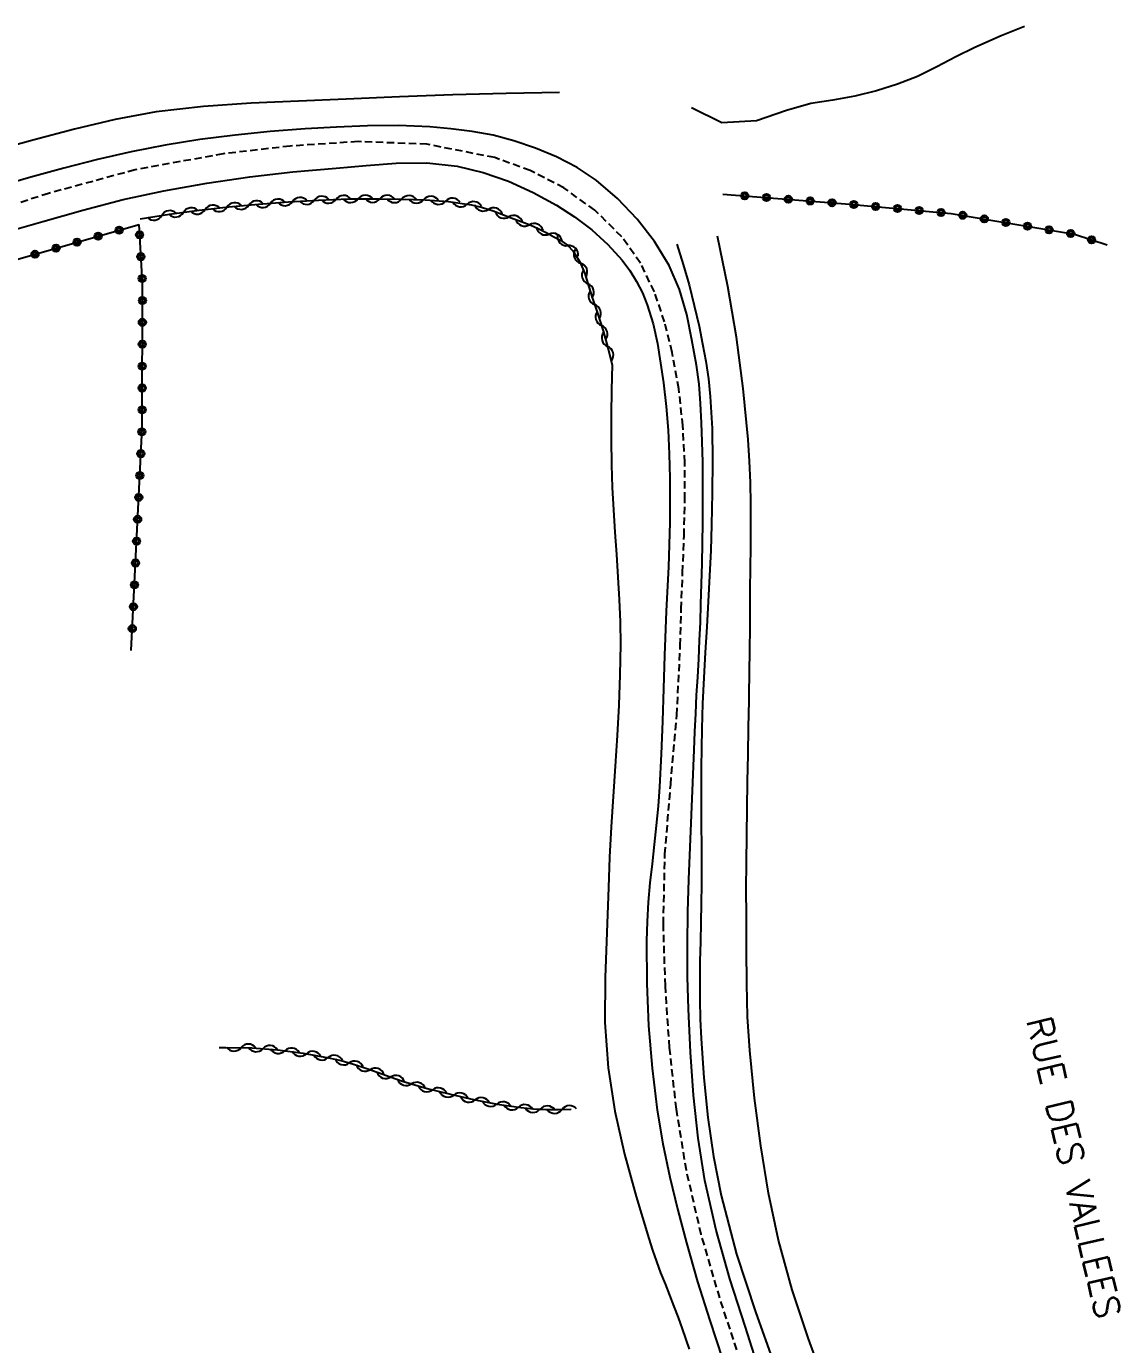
# Model space of a CAD drawing. Header units: millimetres. Extents: x 182998 to 184000, y 151998 to 153001.
# Drawn here: x 183362.4 to 183437.3, y 152367.8 to 152458.2 of the extents above; entities that cross this region are included whole.
import ezdxf
from ezdxf.enums import TextEntityAlignment as Align

# ---------------------------------------------------------------- set-up
doc = ezdxf.new("R2010")
doc.units = ezdxf.units.MM
doc.linetypes.add('DASHED', pattern=[0.75, 0.5, -0.25])
doc.layers.get('0').update_dxf_attribs({"linetype": 'CONTINUOUS'})
for name, color, linetype in [('W0001', 6, 'DASHED'), ('W0008', 7, 'CONTINUOUS'), ('W0211', 2, 'CONTINUOUS'), ('W0214', 2, 'CONTINUOUS'), ('W0300', 7, 'CONTINUOUS'), ('W0310', 3, 'CONTINUOUS'), ('W0322', 7, 'CONTINUOUS'), ('W0323', 7, 'CONTINUOUS'), ('W0989', 7, 'CONTINUOUS')]:
    doc.layers.add(name, color=color, linetype=linetype)
doc.styles.get("Standard").update_dxf_attribs({"font": 'romans.shx', "width": 0.85})

# ---------------------------------------------------------------- blocks, each defined once
blk = doc.blocks.new('t310o')
at = {"color": 0, "linetype": 'Continuous'}
for centre, start, end in [((-0.5, 0.375), 216.8699, 323.1304), ((0.5, -0.375), 36.8699, 143.1303)]:
    blk.add_arc(centre, 0.625, start, end, dxfattribs=at)
blk = doc.blocks.new('t323o')
at = {"color": 0, "linetype": 'Continuous'}
for radius in [0.25, 0.15]:
    blk.add_circle((0, 0), radius, dxfattribs=at)
blk = doc.blocks.new('t322o')
at = {"color": 0, "linetype": 'Continuous'}
for radius in [0.25, 0.15]:
    blk.add_circle((0, 0), radius, dxfattribs=at)

msp = doc.modelspace()

# ---------------------------------------------------------------- linework, layer by layer
at = {"layer": 'W0001'}
msp.add_lwpolyline([(183411.275, 152366.762), (183409.87, 152371.047), (183408.599, 152375.381), (183407.588, 152379.783), (183406.901, 152383.971), (183406.431, 152388.187), (183406.145, 152392.418), (183406.008, 152396.653), (183406.119, 152401.43), (183406.508, 152406.203), (183406.937, 152410.97), (183407.165, 152415.734), (183407.231, 152418.238), (183407.329, 152420.741), (183407.425, 152423.244), (183407.485, 152425.748), (183407.47, 152428.275), (183407.342, 152430.802), (183407.067, 152433.321), (183406.612, 152435.816), (183406.085, 152437.903), (183405.392, 152439.963), (183404.441, 152441.941), (183403.164, 152443.737), (183401.305, 152445.567), (183399.189, 152447.083), (183396.885, 152448.276), (183394.452, 152449.159), (183389.811, 152450.078), (183385.098, 152450.259), (183380.437, 152449.951), (183375.844, 152449.421), (183369.807, 152448.326), (183363.889, 152446.712), (183358.071, 152444.829)], dxfattribs=at)
at = {"layer": 'W0008'}
for points in [[(183412.695, 152365.729), (183411.626, 152369.027), (183410.571, 152372.336), (183409.617, 152375.68), (183408.852, 152379.072), (183408.382, 152381.989), (183408.063, 152384.924), (183407.856, 152387.866), (183407.719, 152390.811), (183407.664, 152393.033), (183407.657, 152395.256), (183407.691, 152397.479), (183407.757, 152399.7), (183407.843, 152401.919), (183407.936, 152404.138), (183408.03, 152406.357), (183408.113, 152408.576), (183408.163, 152409.826), (183408.223, 152411.076), (183408.289, 152412.326), (183408.359, 152413.576), (183408.428, 152414.825), (183408.491, 152416.075), (183408.545, 152417.326), (183408.586, 152418.577), (183408.624, 152419.965), (183408.659, 152421.353), (183408.688, 152422.741), (183408.711, 152424.129), (183408.722, 152425.517), (183408.72, 152426.906), (183408.702, 152428.295), (183408.665, 152429.683), (183408.619, 152431.001), (183408.558, 152432.32), (183408.452, 152433.637), (183408.27, 152434.947), (183407.966, 152436.677), (183407.611, 152438.413), (183407.116, 152440.126), (183406.401, 152441.764), (183405.396, 152443.421), (183404.212, 152444.955), (183402.873, 152446.352), (183401.4, 152447.606), (183400.092, 152448.488), (183398.695, 152449.213), (183397.245, 152449.81), (183395.768, 152450.317), (183394.35, 152450.695), (183392.909, 152450.958), (183391.457, 152451.137), (183390.004, 152451.264), (183387.87, 152451.359), (183385.735, 152451.346), (183383.604, 152451.258), (183381.476, 152451.132), (183379.065, 152450.949), (183376.659, 152450.711), (183374.259, 152450.407), (183371.87, 152450.026), (183369.545, 152449.569), (183367.236, 152449.033), (183364.942, 152448.441), (183362.659, 152447.815), (183358.75, 152446.674)], [(183360.764, 152443.998), (183363.499, 152444.796), (183366.243, 152445.571), (183369.005, 152446.284), (183371.791, 152446.894), (183374.72, 152447.419), (183377.664, 152447.848), (183380.619, 152448.189), (183383.582, 152448.447), (183385.634, 152448.618), (183387.705, 152448.777), (183389.794, 152448.804), (183391.873, 152448.579), (183393.667, 152448.151), (183395.406, 152447.54), (183397.08, 152446.778), (183398.689, 152445.895), (183399.926, 152445.099), (183401.099, 152444.208), (183402.193, 152443.22), (183403.19, 152442.132), (183403.717, 152441.427), (183404.175, 152440.675), (183404.567, 152439.89), (183404.901, 152439.079), (183405.312, 152437.771), (183405.603, 152436.432), (183405.818, 152435.084), (183406.006, 152433.736), (183406.196, 152432.11), (183406.326, 152430.479), (183406.408, 152428.844), (183406.454, 152427.209), (183406.452, 152424.167), (183406.351, 152421.125), (183406.21, 152418.087), (183406.086, 152415.05), (183406.015, 152412.8), (183405.946, 152410.549), (183405.862, 152408.298), (183405.745, 152406.049), (183405.647, 152404.729), (183405.521, 152403.411), (183405.378, 152402.096), (183405.231, 152400.781), (183405.091, 152399.464), (183404.974, 152398.144), (183404.889, 152396.821), (183404.85, 152395.495), (183404.872, 152392.585), (183405, 152389.678), (183405.238, 152386.778), (183405.588, 152383.889), (183405.969, 152381.593), (183406.45, 152379.316), (183407, 152377.057), (183407.589, 152374.809), (183408.354, 152372.132), (183409.191, 152369.478), (183410.07, 152366.838)]]:
    msp.add_lwpolyline(points, dxfattribs=at)
at = {"layer": 'W0211'}
for points in [[(183406.927, 152443.237), (183407.365, 152441.845), (183407.766, 152440.442), (183408.129, 152439.028), (183408.454, 152437.605), (183408.697, 152436.411), (183408.913, 152435.21), (183409.089, 152434.003), (183409.217, 152432.789), (183409.342, 152430.592), (183409.369, 152428.392), (183409.34, 152426.194), (183409.297, 152423.999), (183409.249, 152422.25), (183409.175, 152420.502), (183409.082, 152418.756), (183408.978, 152417.01), (183408.873, 152415.265), (183408.777, 152413.518), (183408.696, 152411.771), (183408.64, 152410.023), (183408.613, 152408.694), (183408.599, 152407.365), (183408.595, 152406.036), (183408.597, 152404.707), (183408.603, 152403.378), (183408.61, 152402.049), (183408.614, 152400.72), (183408.614, 152399.391), (183408.602, 152398.068), (183408.577, 152396.747), (183408.545, 152395.425), (183408.516, 152394.103), (183408.497, 152392.78), (183408.497, 152391.457), (183408.525, 152390.133), (183408.588, 152388.81), (183408.786, 152386.105), (183409.059, 152383.404), (183409.438, 152380.714), (183409.957, 152378.046), (183411.017, 152374.032), (183412.32, 152370.088), (183413.724, 152366.186)], [(183402.506, 152434.973), (183402.456, 152433.256), (183402.431, 152431.539), (183402.43, 152429.821), (183402.454, 152428.104), (183402.503, 152426.566), (183402.582, 152425.03), (183402.681, 152423.495), (183402.788, 152421.961), (183402.892, 152420.426), (183402.979, 152418.89), (183403.038, 152417.352), (183403.06, 152415.813), (183403.032, 152413.727), (183402.955, 152411.642), (183402.842, 152409.56), (183402.706, 152407.479), (183402.563, 152405.399), (183402.429, 152403.319), (183402.319, 152401.237), (183402.245, 152399.153), (183402.135, 152396.078), (183402.013, 152392.992), (183402.001, 152389.897), (183402.219, 152386.81), (183402.685, 152383.827), (183403.354, 152380.884), (183404.153, 152377.98), (183405.009, 152375.098), (183405.261, 152374.312), (183405.533, 152373.533), (183405.822, 152372.76), (183406.121, 152371.992), (183406.424, 152371.225), (183406.725, 152370.458), (183407.018, 152369.688), (183407.299, 152368.913), (183407.782, 152367.52)]]:
    msp.add_lwpolyline(points, dxfattribs=at)
at = {"layer": 'W0214'}
msp.add_lwpolyline([(183417.157, 152364.918), (183415.96, 152368.237), (183414.841, 152371.588), (183413.905, 152374.993), (183413.218, 152378.213), (183412.679, 152381.46), (183412.26, 152384.723), (183411.931, 152387.995), (183411.78, 152390.289), (183411.718, 152392.587), (183411.703, 152394.884), (183411.693, 152397.18), (183411.689, 152399.029), (183411.698, 152400.878), (183411.72, 152402.727), (183411.749, 152404.576), (183411.783, 152406.425), (183411.818, 152408.274), (183411.85, 152410.122), (183411.877, 152411.971), (183411.887, 152412.738), (183411.899, 152413.504), (183411.912, 152414.271), (183411.925, 152415.037), (183411.937, 152415.804), (183411.946, 152416.57), (183411.953, 152417.337), (183411.955, 152418.103), (183411.963, 152419.57), (183411.979, 152421.037), (183411.997, 152422.504), (183412.009, 152423.97), (183412.005, 152425.439), (183411.978, 152426.907), (183411.92, 152428.375), (183411.823, 152429.841), (183411.478, 152433.354), (183411.012, 152436.852), (183410.424, 152440.333), (183409.717, 152443.79)], dxfattribs=at)
at = {"layer": 'W0300'}
for points in [[(183430.758, 152458.154), (183429.145, 152457.504), (183427.35, 152456.714), (183426.045, 152456.056), (183424.746, 152455.374), (183423.425, 152454.73), (183422.06, 152454.187), (183420.601, 152453.736), (183419.118, 152453.376), (183417.62, 152453.092), (183416.112, 152452.871), (183414.44, 152452.385), (183412.394, 152451.682), (183410.016, 152451.554), (183407.927, 152452.581)], [(183398.899, 152453.633), (183395.24, 152453.561), (183391.581, 152453.459), (183387.923, 152453.324), (183384.266, 152453.158), (183381.016, 152453.02), (183377.76, 152452.889), (183374.504, 152452.675), (183371.265, 152452.289), (183368.445, 152451.775), (183365.656, 152451.12), (183362.889, 152450.384), (183360.132, 152449.63), (183359.31, 152449.4), (183358.492, 152449.156), (183357.678, 152448.9), (183356.869, 152448.63)]]:
    msp.add_lwpolyline(points, dxfattribs=at)
at = {"layer": 'W0310'}
for points in [[(183370.16, 152444.973), (183372.179, 152445.282), (183374.203, 152445.552), (183376.232, 152445.782), (183378.266, 152445.973), (183380.321, 152446.131), (183382.38, 152446.255), (183384.441, 152446.33), (183386.504, 152446.342), (183388.096, 152446.322), (183389.693, 152446.276), (183391.289, 152446.158), (183392.873, 152445.921), (183393.616, 152445.743), (183394.343, 152445.508), (183395.058, 152445.244), (183395.768, 152444.974), (183396.343, 152444.755), (183396.916, 152444.528), (183397.481, 152444.281), (183398.031, 152444), (183398.503, 152443.744), (183398.978, 152443.475), (183399.431, 152443.156), (183399.821, 152442.763), (183400.292, 152442.025), (183400.623, 152441.212), (183400.878, 152440.385), (183401.137, 152439.579), (183401.524, 152438.441), (183401.881, 152437.294), (183402.208, 152436.137), (183402.506, 152434.973)], [(183375.582, 152388.189), (183376.032, 152388.203), (183377.802, 152388.177), (183379.566, 152388.04), (183381.32, 152387.808), (183383.059, 152387.493), (183383.924, 152387.292), (183384.777, 152387.049), (183385.621, 152386.775), (183386.458, 152386.483), (183387.291, 152386.186), (183388.127, 152385.897), (183388.97, 152385.627), (183389.823, 152385.388), (183391.412, 152384.99), (183393.01, 152384.622), (183394.62, 152384.308), (183396.245, 152384.072), (183397.104, 152383.991), (183397.966, 152383.946), (183398.83, 152383.938), (183399.693, 152383.967)]]:
    msp.add_lwpolyline(points, dxfattribs=at)
at = {"layer": 'W0322'}
msp.add_lwpolyline([(183333.077, 152432.68), (183338.209, 152433.864), (183348.289, 152437.26), (183359.58, 152441.577), (183370.081, 152444.578)], dxfattribs=at)
at = {"layer": 'W0323'}
for points in [[(183410.085, 152446.659), (183418.481, 152446.002), (183425.719, 152445.344), (183434.167, 152443.923), (183436.413, 152443.175)], [(183369.549, 152415.395), (183370.292, 152430.629), (183370.318, 152440.577), (183370.081, 152444.578)]]:
    msp.add_lwpolyline(points, dxfattribs=at)

# ---------------------------------------------------------------- block references
at = {"layer": 'W0310'}
for p, rotation in [((183376.106, 152445.768), 6.477323365101058), ((183377.599, 152445.911), 5.359227648773804), ((183379.094, 152446.037), 4.398511272161961), ((183380.59, 152446.147), 3.434320578554577), ((183382.087, 152446.237), 3.434320578554577), ((183383.586, 152446.299), 2.082131429532218), ((183385.085, 152446.334), 0.3423048531441434), ((183386.585, 152446.341), 359.2768557954761), ((183388.085, 152446.322), 359.2768557954761), ((183389.584, 152446.279), 358.3501650172241), ((183391.081, 152446.173), 355.7584872743511), ((183392.566, 152445.967), 351.5144422019088), ((183394.021, 152445.612), 342.1470920853745), ((183371.642, 152445.2), 8.713507934142337), ((183373.128, 152445.409), 7.59541679488725), ((183374.616, 152445.599), 6.477323365101058), ((183395.431, 152445.102), 339.1689165246632), ((183396.831, 152444.562), 338.4052617446762), ((183398.184, 152443.918), 331.5175703181125), ((183399.457, 152443.13), 314.8161818662949), ((183400.333, 152441.926), 292.1100651123833), ((183400.838, 152440.515), 287.1255425117384), ((183401.304, 152439.089), 288.7653663484958), ((183401.766, 152437.662), 287.2897181343197), ((183402.185, 152436.222), 285.8140694233518), ((183377.081, 152388.187), 359.1325562773176), ((183378.579, 152388.117), 355.5830656767256), ((183380.072, 152387.973), 352.451761387491), ((183381.557, 152387.765), 349.7396179660833), ((183383.033, 152387.498), 349.7396179660833), ((183384.487, 152387.131), 344.0846152389266), ((183385.915, 152386.672), 340.7425419797633), ((183387.329, 152386.172), 340.9315073412298), ((183388.751, 152385.697), 342.2595997384329), ((183390.196, 152385.294), 345.9335598342588), ((183391.652, 152384.934), 347.0215872684788), ((183393.115, 152384.601), 348.9655459294156), ((183394.587, 152384.314), 348.9655459294156), ((183396.071, 152384.097), 351.762916678976), ((183397.565, 152383.967), 357.0250452599315), ((183399.064, 152383.946), 1.940881771559103)]:
    msp.add_blockref('t310o', p, dxfattribs=dict(at, rotation=rotation))
at = {"layer": 'W0322', "rotation": 15.94834851053865}
for p in [(183368.723, 152444.19), (183365.838, 152443.365), (183367.28, 152443.778), (183362.954, 152442.541), (183364.396, 152442.953)]:
    msp.add_blockref('t322o', p, dxfattribs=at)
at = {"layer": 'W0323'}
for p, rotation in [((183411.581, 152446.542), 355.5218485626046), ((183413.076, 152446.425), 355.5218485626046), ((183414.571, 152446.308), 355.5218485626046), ((183416.067, 152446.191), 355.5218485626046), ((183417.562, 152446.073), 355.5218485626046), ((183419.057, 152445.949), 354.8085258444381), ((183420.551, 152445.813), 354.8085258444381), ((183422.045, 152445.678), 354.8085258444381), ((183423.539, 152445.542), 354.8085258444381), ((183425.033, 152445.406), 354.8085258444381), ((183426.518, 152445.209), 350.4538149839059), ((183427.998, 152444.961), 350.4538149839059), ((183429.477, 152444.712), 350.4538149839059), ((183430.956, 152444.463), 350.4538149839059), ((183432.435, 152444.214), 350.4538149839059), ((183433.915, 152443.966), 350.4538149839059), ((183370.123, 152443.871), 93.3914968318658), ((183435.347, 152443.53), 341.5680037879895), ((183370.211, 152442.374), 93.3914968318658), ((183370.3, 152440.877), 93.3914968318658), ((183370.315, 152439.377), 89.85137804661879), ((183370.311, 152437.877), 89.85137804661879), ((183370.307, 152436.377), 89.85137804661879), ((183370.303, 152434.877), 89.85137804661879), ((183370.299, 152433.377), 89.85137804661879), ((183370.295, 152431.877), 89.85137804661879), ((183370.28, 152430.378), 87.20850593514967), ((183370.207, 152428.879), 87.20850593514967), ((183370.134, 152427.381), 87.20850593514967), ((183370.061, 152425.883), 87.20850593514967), ((183369.988, 152424.385), 87.20850593514967), ((183369.915, 152422.886), 87.20850593514967), ((183369.842, 152421.388), 87.20850593514967), ((183369.768, 152419.89), 87.20850593514967), ((183369.695, 152418.392), 87.20850593514967), ((183369.622, 152416.894), 87.20850593514967)]:
    msp.add_blockref('t323o', p, dxfattribs=dict(at, rotation=rotation))

# ---------------------------------------------------------------- texts
at = {"layer": 'W0989'}
msp.add_text('RUE DES VALLEES  ', height=1.75, rotation=283.24137, dxfattribs=at).set_placement((183434.407, 152378.809), align=Align.MIDDLE_CENTER)

doc.saveas('drawing.dxf')
